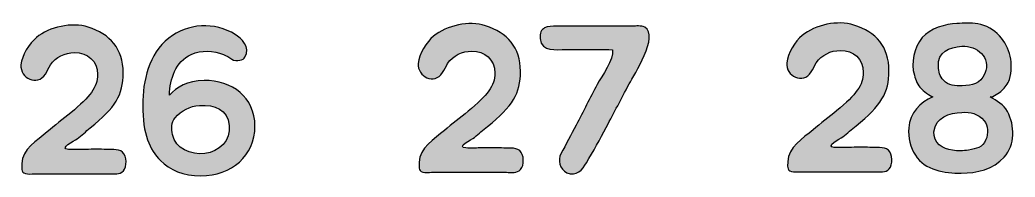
# Model space of a CAD drawing. Header units: millimetres. Extents: x 48 to 162, y 109 to 188.
# Drawn here: x 74.82 to 98.4, y 110.37 to 114.11 of the extents above; entities that cross this region are included whole.
import ezdxf

# ---------------------------------------------------------------- set-up
doc = ezdxf.new("R2010")
doc.units = ezdxf.units.MM
doc.header["$MEASUREMENT"] = 0
doc.layers.add('Layer 2', color=7, linetype='Continuous', lineweight=0)

# ---------------------------------------------------------------- blocks, each defined once
blk = doc.blocks.new('Block_43')
at = {"layer": 'Layer 2', "true_color": 0x000000, "transparency": 33554687}
h = blk.add_hatch(color=18, dxfattribs=at)
h.dxf.hatch_style = 2
edge = h.paths.add_edge_path()
edge.add_spline(control_points=[(74.85, 113.039), (74.869, 113.256), (75.047, 113.548), (75.215, 113.686), (75.526, 113.943), (76.055, 114.057), (76.441, 113.933), (76.964, 113.77), (77.271, 113.414), (77.271, 112.851), (77.271, 112.317), (77.088, 112.031), (76.49, 111.541), (76.391, 111.457), (76.283, 111.369), (76.179, 111.284), (76.11, 111.23), (75.739, 111.052), (75.976, 111.032), (76.119, 111.022), (76.179, 111.032), (76.322, 111.032), (76.49, 111.032), (76.658, 111.047), (76.821, 111.032), (76.955, 111.022), (77.152, 111.057), (77.256, 110.968), (77.36, 110.879), (77.365, 110.617), (77.276, 110.523), (77.192, 110.425), (77.053, 110.454), (76.94, 110.454), (76.94, 110.454), (75.166, 110.454), (75.166, 110.454), (75.102, 110.454), (75.018, 110.439), (74.958, 110.459), (74.84, 110.489), (74.874, 110.598), (74.874, 110.696), (74.874, 111.032), (75.235, 111.25), (75.472, 111.448), (75.645, 111.601), (75.853, 111.749), (76.031, 111.902), (76.495, 112.287), (76.663, 112.505), (76.663, 112.807), (76.663, 113.138), (76.431, 113.33), (76.119, 113.33), (75.892, 113.33), (75.675, 113.226), (75.546, 113.039), (75.507, 112.969), (75.472, 112.886), (75.428, 112.821), (75.235, 112.515), (74.825, 112.722), (74.85, 113.039)], knot_values=[0, 0, 0, 0, 1, 1, 1, 2, 2, 2, 3, 3, 3, 4, 4, 4, 5, 5, 5, 6, 6, 6, 7, 7, 7, 8, 8, 8, 9, 9, 9, 10, 10, 10, 11, 11, 11, 12, 12, 12, 13, 13, 13, 14, 14, 14, 15, 15, 15, 16, 16, 16, 17, 17, 17, 18, 18, 18, 19, 19, 19, 20, 20, 20, 21, 21, 21, 21], degree=3, periodic=0)
h = blk.add_hatch(color=18, dxfattribs=at)
h.dxf.hatch_style = 2
edge = h.paths.add_edge_path()
edge.add_spline(control_points=[(78.505, 111.783), (78.411, 111.67), (78.411, 111.522), (78.441, 111.383), (78.5, 111.052), (78.885, 110.899), (79.202, 110.934), (79.552, 110.973), (79.819, 111.245), (79.785, 111.601), (79.745, 111.986), (79.449, 112.095), (79.078, 112.075), (78.856, 112.06), (78.648, 111.956), (78.505, 111.783)], knot_values=[0, 0, 0, 0, 1, 1, 1, 2, 2, 2, 3, 3, 3, 4, 4, 4, 5, 5, 5, 5], degree=3, periodic=0)
edge = h.paths.add_edge_path()
edge.add_spline(control_points=[(79.646, 113.286), (79.414, 113.375), (79.122, 113.394), (78.885, 113.286), (78.505, 113.108), (78.381, 112.708), (78.367, 112.322), (78.544, 112.5), (78.787, 112.668), (79.187, 112.668), (79.854, 112.668), (80.393, 112.278), (80.393, 111.581), (80.393, 110.889), (79.839, 110.405), (79.113, 110.405), (78.693, 110.405), (78.381, 110.543), (78.154, 110.766), (77.897, 111.027), (77.734, 111.388), (77.734, 112.085), (77.734, 112.663), (77.877, 113.296), (78.352, 113.671), (78.797, 114.027), (79.439, 114.062), (79.928, 113.76), (80.062, 113.676), (80.309, 113.459), (80.155, 113.217), (80.126, 113.162), (79.958, 113.103), (79.844, 113.172), (79.785, 113.212), (79.716, 113.261), (79.646, 113.286)], knot_values=[0, 0, 0, 0, 1, 1, 1, 2, 2, 2, 3, 3, 3, 4, 4, 4, 5, 5, 5, 6, 6, 6, 7, 7, 7, 8, 8, 8, 9, 9, 9, 10, 10, 10, 11, 11, 11, 12, 12, 12, 12], degree=3, periodic=0)
at = {"layer": 'Layer 2', "color": 18, "lineweight": 25, "true_color": 0x000000}
for points, knots in [([(74.85, 113.039), (74.869, 113.256), (75.047, 113.548), (75.215, 113.686), (75.526, 113.943), (76.055, 114.057), (76.441, 113.933), (76.964, 113.77), (77.271, 113.414), (77.271, 112.851), (77.271, 112.317), (77.088, 112.031), (76.49, 111.541), (76.391, 111.457), (76.283, 111.369), (76.179, 111.284), (76.11, 111.23), (75.739, 111.052), (75.976, 111.032), (76.119, 111.022), (76.179, 111.032), (76.322, 111.032), (76.49, 111.032), (76.658, 111.047), (76.821, 111.032), (76.955, 111.022), (77.152, 111.057), (77.256, 110.968), (77.36, 110.879), (77.365, 110.617), (77.276, 110.523), (77.192, 110.425), (77.053, 110.454), (76.94, 110.454), (76.94, 110.454), (75.166, 110.454), (75.166, 110.454), (75.102, 110.454), (75.018, 110.439), (74.958, 110.459), (74.84, 110.489), (74.874, 110.598), (74.874, 110.696), (74.874, 111.032), (75.235, 111.25), (75.472, 111.448), (75.645, 111.601), (75.853, 111.749), (76.031, 111.902), (76.495, 112.287), (76.663, 112.505), (76.663, 112.807), (76.663, 113.138), (76.431, 113.33), (76.119, 113.33), (75.892, 113.33), (75.675, 113.226), (75.546, 113.039), (75.507, 112.969), (75.472, 112.886), (75.428, 112.821), (75.235, 112.515), (74.825, 112.722), (74.85, 113.039)], [0, 0, 0, 0, 1, 1, 1, 2, 2, 2, 3, 3, 3, 4, 4, 4, 5, 5, 5, 6, 6, 6, 7, 7, 7, 8, 8, 8, 9, 9, 9, 10, 10, 10, 11, 11, 11, 12, 12, 12, 13, 13, 13, 14, 14, 14, 15, 15, 15, 16, 16, 16, 17, 17, 17, 18, 18, 18, 19, 19, 19, 20, 20, 20, 21, 21, 21, 21]), ([(79.646, 113.286), (79.414, 113.375), (79.122, 113.394), (78.885, 113.286), (78.505, 113.108), (78.381, 112.708), (78.367, 112.322), (78.544, 112.5), (78.787, 112.668), (79.187, 112.668), (79.854, 112.668), (80.393, 112.278), (80.393, 111.581), (80.393, 110.889), (79.839, 110.405), (79.113, 110.405), (78.693, 110.405), (78.381, 110.543), (78.154, 110.766), (77.897, 111.027), (77.734, 111.388), (77.734, 112.085), (77.734, 112.663), (77.877, 113.296), (78.352, 113.671), (78.797, 114.027), (79.439, 114.062), (79.928, 113.76), (80.062, 113.676), (80.309, 113.459), (80.155, 113.217), (80.126, 113.162), (79.958, 113.103), (79.844, 113.172), (79.785, 113.212), (79.716, 113.261), (79.646, 113.286)], [0, 0, 0, 0, 1, 1, 1, 2, 2, 2, 3, 3, 3, 4, 4, 4, 5, 5, 5, 6, 6, 6, 7, 7, 7, 8, 8, 8, 9, 9, 9, 10, 10, 10, 11, 11, 11, 12, 12, 12, 12]), ([(78.505, 111.783), (78.411, 111.67), (78.411, 111.522), (78.441, 111.383), (78.5, 111.052), (78.885, 110.899), (79.202, 110.934), (79.552, 110.973), (79.819, 111.245), (79.785, 111.601), (79.745, 111.986), (79.449, 112.095), (79.078, 112.075), (78.856, 112.06), (78.648, 111.956), (78.505, 111.783)], [0, 0, 0, 0, 1, 1, 1, 2, 2, 2, 3, 3, 3, 4, 4, 4, 5, 5, 5, 5])]:
    blk.add_open_spline(points, degree=3, knots=knots, dxfattribs=at)
blk = doc.blocks.new('Block_44')
at = {"layer": 'Layer 2', "true_color": 0x000000, "transparency": 33554687}
h = blk.add_hatch(color=18, dxfattribs=at)
h.dxf.hatch_style = 2
edge = h.paths.add_edge_path()
edge.add_spline(control_points=[(84.261, 113.073), (84.281, 113.29), (84.459, 113.582), (84.627, 113.72), (84.938, 113.977), (85.467, 114.091), (85.853, 113.967), (86.376, 113.804), (86.683, 113.449), (86.683, 112.885), (86.683, 112.352), (86.5, 112.065), (85.902, 111.576), (85.803, 111.492), (85.695, 111.403), (85.591, 111.319), (85.522, 111.264), (85.151, 111.087), (85.388, 111.067), (85.531, 111.057), (85.591, 111.067), (85.734, 111.067), (85.902, 111.067), (86.07, 111.082), (86.233, 111.067), (86.367, 111.057), (86.564, 111.091), (86.668, 111.003), (86.772, 110.914), (86.777, 110.652), (86.688, 110.558), (86.604, 110.459), (86.465, 110.489), (86.352, 110.489), (86.352, 110.489), (84.578, 110.489), (84.578, 110.489), (84.514, 110.489), (84.43, 110.474), (84.37, 110.494), (84.251, 110.523), (84.286, 110.632), (84.286, 110.731), (84.286, 111.067), (84.647, 111.284), (84.884, 111.482), (85.057, 111.635), (85.265, 111.783), (85.442, 111.936), (85.907, 112.322), (86.075, 112.539), (86.075, 112.841), (86.075, 113.172), (85.843, 113.364), (85.531, 113.364), (85.304, 113.364), (85.087, 113.261), (84.958, 113.073), (84.919, 113.004), (84.884, 112.92), (84.839, 112.856), (84.647, 112.549), (84.237, 112.757), (84.261, 113.073)], knot_values=[0, 0, 0, 0, 1, 1, 1, 2, 2, 2, 3, 3, 3, 4, 4, 4, 5, 5, 5, 6, 6, 6, 7, 7, 7, 8, 8, 8, 9, 9, 9, 10, 10, 10, 11, 11, 11, 12, 12, 12, 13, 13, 13, 14, 14, 14, 15, 15, 15, 16, 16, 16, 17, 17, 17, 18, 18, 18, 19, 19, 19, 20, 20, 20, 21, 21, 21, 21], degree=3, periodic=0)
h = blk.add_hatch(color=18, dxfattribs=at)
h.dxf.hatch_style = 2
edge = h.paths.add_edge_path()
edge.add_spline(control_points=[(87.546, 113.958), (87.546, 113.958), (89.335, 113.958), (89.335, 113.958), (89.424, 113.958), (89.542, 113.977), (89.626, 113.933), (89.982, 113.73), (89.369, 112.801), (89.261, 112.589), (89.053, 112.198), (88.92, 111.941), (88.712, 111.551), (88.579, 111.284), (88.401, 110.973), (88.248, 110.716), (88.154, 110.553), (88.011, 110.375), (87.783, 110.479), (87.61, 110.573), (87.561, 110.775), (87.64, 110.928), (87.764, 111.151), (87.882, 111.383), (88.001, 111.605), (88.179, 111.941), (88.322, 112.243), (88.5, 112.574), (88.608, 112.772), (88.905, 113.167), (88.861, 113.394), (88.628, 113.414), (88.46, 113.404), (88.238, 113.404), (88.238, 113.404), (87.759, 113.404), (87.759, 113.404), (87.526, 113.404), (87.186, 113.335), (87.151, 113.661), (87.136, 113.799), (87.18, 113.873), (87.254, 113.913), (87.334, 113.953), (87.437, 113.958), (87.546, 113.958)], knot_values=[0, 0, 0, 0, 1, 1, 1, 2, 2, 2, 3, 3, 3, 4, 4, 4, 5, 5, 5, 6, 6, 6, 7, 7, 7, 8, 8, 8, 9, 9, 9, 10, 10, 10, 11, 11, 11, 12, 12, 12, 13, 13, 13, 14, 14, 14, 15, 15, 15, 15], degree=3, periodic=0)
at = {"layer": 'Layer 2', "color": 18, "lineweight": 25, "true_color": 0x000000}
for points, knots in [([(84.261, 113.073), (84.281, 113.29), (84.459, 113.582), (84.627, 113.72), (84.938, 113.977), (85.467, 114.091), (85.853, 113.967), (86.376, 113.804), (86.683, 113.449), (86.683, 112.885), (86.683, 112.352), (86.5, 112.065), (85.902, 111.576), (85.803, 111.492), (85.695, 111.403), (85.591, 111.319), (85.522, 111.264), (85.151, 111.087), (85.388, 111.067), (85.531, 111.057), (85.591, 111.067), (85.734, 111.067), (85.902, 111.067), (86.07, 111.082), (86.233, 111.067), (86.367, 111.057), (86.564, 111.091), (86.668, 111.003), (86.772, 110.914), (86.777, 110.652), (86.688, 110.558), (86.604, 110.459), (86.465, 110.489), (86.352, 110.489), (86.352, 110.489), (84.578, 110.489), (84.578, 110.489), (84.514, 110.489), (84.43, 110.474), (84.37, 110.494), (84.251, 110.523), (84.286, 110.632), (84.286, 110.731), (84.286, 111.067), (84.647, 111.284), (84.884, 111.482), (85.057, 111.635), (85.265, 111.783), (85.442, 111.936), (85.907, 112.322), (86.075, 112.539), (86.075, 112.841), (86.075, 113.172), (85.843, 113.364), (85.531, 113.364), (85.304, 113.364), (85.087, 113.261), (84.958, 113.073), (84.919, 113.004), (84.884, 112.92), (84.839, 112.856), (84.647, 112.549), (84.237, 112.757), (84.261, 113.073)], [0, 0, 0, 0, 1, 1, 1, 2, 2, 2, 3, 3, 3, 4, 4, 4, 5, 5, 5, 6, 6, 6, 7, 7, 7, 8, 8, 8, 9, 9, 9, 10, 10, 10, 11, 11, 11, 12, 12, 12, 13, 13, 13, 14, 14, 14, 15, 15, 15, 16, 16, 16, 17, 17, 17, 18, 18, 18, 19, 19, 19, 20, 20, 20, 21, 21, 21, 21]), ([(87.546, 113.958), (87.546, 113.958), (89.335, 113.958), (89.335, 113.958), (89.424, 113.958), (89.542, 113.977), (89.626, 113.933), (89.982, 113.73), (89.369, 112.801), (89.261, 112.589), (89.053, 112.198), (88.92, 111.941), (88.712, 111.551), (88.579, 111.284), (88.401, 110.973), (88.248, 110.716), (88.154, 110.553), (88.011, 110.375), (87.783, 110.479), (87.61, 110.573), (87.561, 110.775), (87.64, 110.928), (87.764, 111.151), (87.882, 111.383), (88.001, 111.605), (88.179, 111.941), (88.322, 112.243), (88.5, 112.574), (88.608, 112.772), (88.905, 113.167), (88.861, 113.394), (88.628, 113.414), (88.46, 113.404), (88.238, 113.404), (88.238, 113.404), (87.759, 113.404), (87.759, 113.404), (87.526, 113.404), (87.186, 113.335), (87.151, 113.661), (87.136, 113.799), (87.18, 113.873), (87.254, 113.913), (87.334, 113.953), (87.437, 113.958), (87.546, 113.958)], [0, 0, 0, 0, 1, 1, 1, 2, 2, 2, 3, 3, 3, 4, 4, 4, 5, 5, 5, 6, 6, 6, 7, 7, 7, 8, 8, 8, 9, 9, 9, 10, 10, 10, 11, 11, 11, 12, 12, 12, 13, 13, 13, 14, 14, 14, 15, 15, 15, 15])]:
    blk.add_open_spline(points, degree=3, knots=knots, dxfattribs=at)
blk = doc.blocks.new('Block_45')
at = {"layer": 'Layer 2', "true_color": 0x000000, "transparency": 33554687}
h = blk.add_hatch(color=18, dxfattribs=at)
h.dxf.hatch_style = 2
edge = h.paths.add_edge_path()
edge.add_spline(control_points=[(92.992, 113.088), (93.012, 113.305), (93.19, 113.597), (93.358, 113.735), (93.669, 113.992), (94.198, 114.106), (94.583, 113.982), (95.107, 113.819), (95.414, 113.463), (95.414, 112.9), (95.414, 112.366), (95.231, 112.08), (94.633, 111.59), (94.534, 111.506), (94.425, 111.417), (94.322, 111.333), (94.252, 111.279), (93.882, 111.101), (94.119, 111.081), (94.262, 111.071), (94.322, 111.081), (94.465, 111.081), (94.633, 111.081), (94.801, 111.096), (94.964, 111.081), (95.097, 111.071), (95.295, 111.106), (95.399, 111.017), (95.503, 110.928), (95.507, 110.666), (95.418, 110.572), (95.334, 110.473), (95.196, 110.503), (95.083, 110.503), (95.083, 110.503), (93.308, 110.503), (93.308, 110.503), (93.244, 110.503), (93.16, 110.488), (93.101, 110.508), (92.982, 110.538), (93.017, 110.646), (93.017, 110.745), (93.017, 111.081), (93.378, 111.299), (93.615, 111.496), (93.788, 111.65), (93.995, 111.798), (94.173, 111.951), (94.638, 112.336), (94.806, 112.554), (94.806, 112.855), (94.806, 113.186), (94.573, 113.379), (94.262, 113.379), (94.035, 113.379), (93.818, 113.275), (93.689, 113.088), (93.649, 113.018), (93.615, 112.934), (93.57, 112.87), (93.378, 112.564), (92.967, 112.771), (92.992, 113.088)], knot_values=[0, 0, 0, 0, 1, 1, 1, 2, 2, 2, 3, 3, 3, 4, 4, 4, 5, 5, 5, 6, 6, 6, 7, 7, 7, 8, 8, 8, 9, 9, 9, 10, 10, 10, 11, 11, 11, 12, 12, 12, 13, 13, 13, 14, 14, 14, 15, 15, 15, 16, 16, 16, 17, 17, 17, 18, 18, 18, 19, 19, 19, 20, 20, 20, 21, 21, 21, 21], degree=3, periodic=0)
h = blk.add_hatch(color=18, dxfattribs=at)
h.dxf.hatch_style = 2
edge = h.paths.add_edge_path()
edge.add_spline(control_points=[(96.583, 112.999), (96.588, 112.875), (96.613, 112.766), (96.707, 112.672), (96.82, 112.544), (96.988, 112.539), (97.147, 112.544), (97.389, 112.544), (97.576, 112.593), (97.685, 112.831), (97.853, 113.216), (97.488, 113.503), (97.142, 113.478), (96.835, 113.458), (96.568, 113.354), (96.583, 112.999)], knot_values=[0, 0, 0, 0, 1, 1, 1, 2, 2, 2, 3, 3, 3, 4, 4, 4, 5, 5, 5, 5], degree=3, periodic=0)
edge = h.paths.add_edge_path()
edge.add_spline(control_points=[(96.48, 111.452), (96.455, 111.19), (96.692, 111.037), (96.919, 111.012), (97.043, 110.992), (97.176, 110.992), (97.3, 111.017), (97.482, 111.057), (97.636, 111.067), (97.71, 111.264), (97.769, 111.403), (97.764, 111.605), (97.665, 111.714), (97.522, 111.887), (97.349, 111.921), (97.137, 111.911), (96.845, 111.897), (96.519, 111.798), (96.48, 111.452)], knot_values=[0, 0, 0, 0, 1, 1, 1, 2, 2, 2, 3, 3, 3, 4, 4, 4, 5, 5, 5, 6, 6, 6, 6], degree=3, periodic=0)
edge = h.paths.add_edge_path()
edge.add_spline(control_points=[(96.04, 110.894), (95.916, 111.081), (95.867, 111.314), (95.881, 111.541), (95.911, 111.897), (96.143, 112.149), (96.455, 112.282), (96.4, 112.282), (96.208, 112.445), (96.173, 112.475), (96.094, 112.559), (96.05, 112.682), (96.015, 112.791), (95.931, 113.088), (96, 113.443), (96.203, 113.685), (96.371, 113.893), (96.766, 114.017), (97.018, 114.022), (97.186, 114.022), (97.354, 114.036), (97.517, 114.012), (97.72, 113.977), (97.898, 113.873), (98.031, 113.73), (98.293, 113.443), (98.367, 113.063), (98.268, 112.692), (98.234, 112.588), (98.165, 112.5), (98.08, 112.42), (98.046, 112.391), (97.863, 112.267), (97.814, 112.277), (97.972, 112.178), (98.13, 112.104), (98.219, 111.931), (98.402, 111.595), (98.402, 111.141), (98.145, 110.849), (97.893, 110.563), (97.488, 110.469), (97.127, 110.469), (96.737, 110.469), (96.267, 110.533), (96.04, 110.894)], knot_values=[0, 0, 0, 0, 1, 1, 1, 2, 2, 2, 3, 3, 3, 4, 4, 4, 5, 5, 5, 6, 6, 6, 7, 7, 7, 8, 8, 8, 9, 9, 9, 10, 10, 10, 11, 11, 11, 12, 12, 12, 13, 13, 13, 14, 14, 14, 15, 15, 15, 15], degree=3, periodic=0)
at = {"layer": 'Layer 2', "color": 18, "lineweight": 25, "true_color": 0x000000}
for points, knots in [([(92.992, 113.088), (93.012, 113.305), (93.19, 113.597), (93.358, 113.735), (93.669, 113.992), (94.198, 114.106), (94.583, 113.982), (95.107, 113.819), (95.414, 113.463), (95.414, 112.9), (95.414, 112.366), (95.231, 112.08), (94.633, 111.59), (94.534, 111.506), (94.425, 111.417), (94.322, 111.333), (94.252, 111.279), (93.882, 111.101), (94.119, 111.081), (94.262, 111.071), (94.322, 111.081), (94.465, 111.081), (94.633, 111.081), (94.801, 111.096), (94.964, 111.081), (95.097, 111.071), (95.295, 111.106), (95.399, 111.017), (95.503, 110.928), (95.507, 110.666), (95.418, 110.572), (95.334, 110.473), (95.196, 110.503), (95.083, 110.503), (95.083, 110.503), (93.308, 110.503), (93.308, 110.503), (93.244, 110.503), (93.16, 110.488), (93.101, 110.508), (92.982, 110.538), (93.017, 110.646), (93.017, 110.745), (93.017, 111.081), (93.378, 111.299), (93.615, 111.496), (93.788, 111.65), (93.995, 111.798), (94.173, 111.951), (94.638, 112.336), (94.806, 112.554), (94.806, 112.855), (94.806, 113.186), (94.573, 113.379), (94.262, 113.379), (94.035, 113.379), (93.818, 113.275), (93.689, 113.088), (93.649, 113.018), (93.615, 112.934), (93.57, 112.87), (93.378, 112.564), (92.967, 112.771), (92.992, 113.088)], [0, 0, 0, 0, 1, 1, 1, 2, 2, 2, 3, 3, 3, 4, 4, 4, 5, 5, 5, 6, 6, 6, 7, 7, 7, 8, 8, 8, 9, 9, 9, 10, 10, 10, 11, 11, 11, 12, 12, 12, 13, 13, 13, 14, 14, 14, 15, 15, 15, 16, 16, 16, 17, 17, 17, 18, 18, 18, 19, 19, 19, 20, 20, 20, 21, 21, 21, 21]), ([(96.04, 110.894), (95.916, 111.081), (95.867, 111.314), (95.881, 111.541), (95.911, 111.897), (96.143, 112.149), (96.455, 112.282), (96.4, 112.282), (96.208, 112.445), (96.173, 112.475), (96.094, 112.559), (96.05, 112.682), (96.015, 112.791), (95.931, 113.088), (96, 113.443), (96.203, 113.685), (96.371, 113.893), (96.766, 114.017), (97.018, 114.022), (97.186, 114.022), (97.354, 114.036), (97.517, 114.012), (97.72, 113.977), (97.898, 113.873), (98.031, 113.73), (98.293, 113.443), (98.367, 113.063), (98.268, 112.692), (98.234, 112.588), (98.165, 112.5), (98.08, 112.42), (98.046, 112.391), (97.863, 112.267), (97.814, 112.277), (97.972, 112.178), (98.13, 112.104), (98.219, 111.931), (98.402, 111.595), (98.402, 111.141), (98.145, 110.849), (97.893, 110.563), (97.488, 110.469), (97.127, 110.469), (96.737, 110.469), (96.267, 110.533), (96.04, 110.894)], [0, 0, 0, 0, 1, 1, 1, 2, 2, 2, 3, 3, 3, 4, 4, 4, 5, 5, 5, 6, 6, 6, 7, 7, 7, 8, 8, 8, 9, 9, 9, 10, 10, 10, 11, 11, 11, 12, 12, 12, 13, 13, 13, 14, 14, 14, 15, 15, 15, 15]), ([(96.583, 112.999), (96.588, 112.875), (96.613, 112.766), (96.707, 112.672), (96.82, 112.544), (96.988, 112.539), (97.147, 112.544), (97.389, 112.544), (97.576, 112.593), (97.685, 112.831), (97.853, 113.216), (97.488, 113.503), (97.142, 113.478), (96.835, 113.458), (96.568, 113.354), (96.583, 112.999)], [0, 0, 0, 0, 1, 1, 1, 2, 2, 2, 3, 3, 3, 4, 4, 4, 5, 5, 5, 5]), ([(96.48, 111.452), (96.455, 111.19), (96.692, 111.037), (96.919, 111.012), (97.043, 110.992), (97.176, 110.992), (97.3, 111.017), (97.482, 111.057), (97.636, 111.067), (97.71, 111.264), (97.769, 111.403), (97.764, 111.605), (97.665, 111.714), (97.522, 111.887), (97.349, 111.921), (97.137, 111.911), (96.845, 111.897), (96.519, 111.798), (96.48, 111.452)], [0, 0, 0, 0, 1, 1, 1, 2, 2, 2, 3, 3, 3, 4, 4, 4, 5, 5, 5, 6, 6, 6, 6])]:
    blk.add_open_spline(points, degree=3, knots=knots, dxfattribs=at)

msp = doc.modelspace()

# ---------------------------------------------------------------- block references
at = {"layer": 'Layer 2'}
for name in ['Block_43', 'Block_44', 'Block_45']:
    msp.add_blockref(name, (0, 0), dxfattribs=at)

doc.saveas('drawing.dxf')
